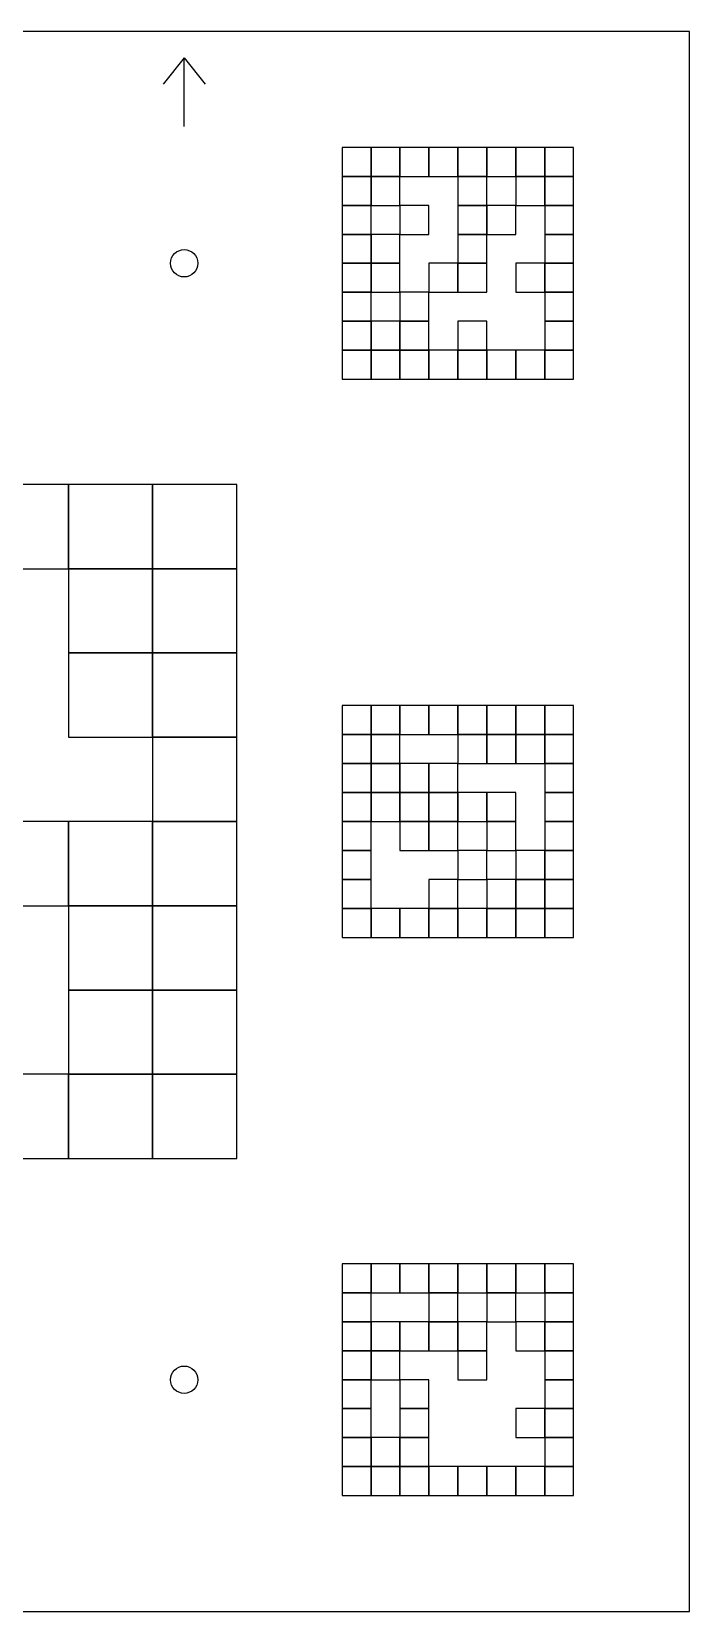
# Model space of a CAD drawing. Extents: x 0 to 1260, y 0 to 1580.
# Drawn here: x 815 to 940, y 0 to 300 of the extents above; entities that cross this region are included whole.
import ezdxf

# ---------------------------------------------------------------- set-up
doc = ezdxf.new("R2010")
doc.units = 0
for name, color, linetype in [('BLACK_POCKET', 7, 'CONTINUOUS'), ('CUT', 7, 'CONTINUOUS'), ('MOUNT_HOLE', 6, 'CONTINUOUS'), ('ORIENTATION', 7, 'CONTINUOUS')]:
    doc.layers.add(name, color=color, linetype=linetype)

msp = doc.modelspace()

# ---------------------------------------------------------------- linework, layer by layer
at = {"layer": 'BLACK_POCKET'}
for p, q in [((879.5, 278), (874, 278)), ((874, 278), (874, 272.5)), ((879.5, 272.5), (879.5, 278)), ((885, 278), (879.5, 278)), ((879.5, 278), (879.5, 272.5)), ((885, 272.5), (885, 278)), ((890.5, 278), (885, 278)), ((885, 278), (885, 272.5)), ((890.5, 272.5), (890.5, 278)), ((896, 278), (890.5, 278)), ((890.5, 278), (890.5, 272.5)), ((896, 272.5), (896, 278)), ((901.5, 278), (896, 278)), ((896, 278), (896, 272.5)), ((901.5, 272.5), (901.5, 278)), ((907, 278), (901.5, 278)), ((901.5, 278), (901.5, 272.5)), ((907, 272.5), (907, 278)), ((912.5, 278), (907, 278)), ((907, 278), (907, 272.5)), ((912.5, 272.5), (912.5, 278)), ((918, 278), (912.5, 278)), ((912.5, 278), (912.5, 272.5)), ((918, 272.5), (918, 278)), ((874, 272.5), (879.5, 272.5)), ((879.5, 272.5), (874, 272.5)), ((874, 272.5), (874, 267)), ((879.5, 272.5), (885, 272.5)), ((879.5, 267), (879.5, 272.5)), ((885, 272.5), (879.5, 272.5)), ((879.5, 272.5), (879.5, 267)), ((885, 272.5), (890.5, 272.5)), ((885, 267), (885, 272.5)), ((890.5, 272.5), (896, 272.5)), ((896, 272.5), (901.5, 272.5)), ((901.5, 272.5), (896, 272.5)), ((896, 272.5), (896, 267)), ((901.5, 272.5), (907, 272.5)), ((901.5, 267), (901.5, 272.5)), ((907, 272.5), (912.5, 272.5)), ((912.5, 272.5), (907, 272.5)), ((907, 272.5), (907, 267)), ((912.5, 272.5), (918, 272.5)), ((912.5, 267), (912.5, 272.5)), ((918, 272.5), (912.5, 272.5)), ((912.5, 272.5), (912.5, 267)), ((918, 267), (918, 272.5)), ((874, 267), (879.5, 267)), ((879.5, 267), (874, 267)), ((874, 267), (874, 261.5)), ((879.5, 267), (885, 267)), ((879.5, 261.5), (879.5, 267)), ((890.5, 267), (885, 267)), ((885, 267), (885, 261.5)), ((890.5, 261.5), (890.5, 267)), ((896, 267), (901.5, 267)), ((901.5, 267), (896, 267)), ((896, 267), (896, 261.5)), ((901.5, 261.5), (901.5, 267)), ((907, 267), (901.5, 267)), ((901.5, 267), (901.5, 261.5)), ((907, 267), (912.5, 267)), ((907, 261.5), (907, 267)), ((912.5, 267), (918, 267)), ((918, 267), (912.5, 267)), ((912.5, 267), (912.5, 261.5)), ((918, 261.5), (918, 267)), ((874, 261.5), (879.5, 261.5)), ((879.5, 261.5), (874, 261.5)), ((874, 261.5), (874, 256)), ((879.5, 256), (879.5, 261.5)), ((885, 261.5), (879.5, 261.5)), ((879.5, 261.5), (879.5, 256)), ((885, 261.5), (890.5, 261.5)), ((885, 256), (885, 261.5)), ((896, 261.5), (901.5, 261.5)), ((901.5, 261.5), (896, 261.5)), ((896, 261.5), (896, 256)), ((901.5, 261.5), (907, 261.5)), ((901.5, 256), (901.5, 261.5)), ((912.5, 261.5), (918, 261.5)), ((918, 261.5), (912.5, 261.5)), ((912.5, 261.5), (912.5, 256)), ((918, 256), (918, 261.5)), ((874, 256), (879.5, 256)), ((879.5, 256), (874, 256)), ((874, 256), (874, 250.5)), ((879.5, 256), (885, 256)), ((879.5, 250.5), (879.5, 256)), ((885, 256), (879.5, 256)), ((879.5, 256), (879.5, 250.5)), ((885, 250.5), (885, 256)), ((896, 256), (890.5, 256)), ((890.5, 256), (890.5, 250.5)), ((896, 256), (901.5, 256)), ((896, 250.5), (896, 256)), ((901.5, 256), (896, 256)), ((896, 256), (896, 250.5)), ((901.5, 250.5), (901.5, 256)), ((912.5, 256), (907, 256)), ((907, 256), (907, 250.5)), ((912.5, 256), (918, 256)), ((912.5, 250.5), (912.5, 256)), ((918, 256), (912.5, 256)), ((912.5, 256), (912.5, 250.5)), ((918, 250.5), (918, 256)), ((874, 250.5), (879.5, 250.5)), ((879.5, 250.5), (874, 250.5)), ((874, 250.5), (874, 245)), ((879.5, 250.5), (885, 250.5)), ((879.5, 245), (879.5, 250.5)), ((890.5, 250.5), (885, 250.5)), ((885, 250.5), (885, 245)), ((890.5, 250.5), (896, 250.5)), ((890.5, 245), (890.5, 250.5)), ((896, 250.5), (901.5, 250.5)), ((907, 250.5), (912.5, 250.5)), ((912.5, 250.5), (918, 250.5)), ((918, 250.5), (912.5, 250.5)), ((912.5, 250.5), (912.5, 245)), ((918, 245), (918, 250.5)), ((874, 245), (879.5, 245)), ((879.5, 245), (874, 245)), ((874, 245), (874, 239.5)), ((879.5, 239.5), (879.5, 245)), ((885, 245), (879.5, 245)), ((879.5, 245), (879.5, 239.5)), ((885, 245), (890.5, 245)), ((885, 239.5), (885, 245)), ((890.5, 245), (885, 245)), ((885, 245), (885, 239.5)), ((890.5, 239.5), (890.5, 245)), ((901.5, 245), (896, 245)), ((896, 245), (896, 239.5)), ((901.5, 239.5), (901.5, 245)), ((912.5, 245), (918, 245)), ((918, 245), (912.5, 245)), ((912.5, 245), (912.5, 239.5)), ((918, 239.5), (918, 245)), ((874, 239.5), (879.5, 239.5)), ((879.5, 239.5), (874, 239.5)), ((874, 239.5), (874, 234)), ((879.5, 239.5), (885, 239.5)), ((879.5, 234), (879.5, 239.5)), ((885, 239.5), (879.5, 239.5)), ((879.5, 239.5), (879.5, 234)), ((885, 239.5), (890.5, 239.5)), ((885, 234), (885, 239.5)), ((890.5, 239.5), (885, 239.5)), ((885, 239.5), (885, 234)), ((890.5, 234), (890.5, 239.5)), ((896, 239.5), (890.5, 239.5)), ((890.5, 239.5), (890.5, 234)), ((896, 239.5), (901.5, 239.5)), ((896, 234), (896, 239.5)), ((901.5, 239.5), (896, 239.5)), ((896, 239.5), (896, 234)), ((901.5, 234), (901.5, 239.5)), ((907, 239.5), (901.5, 239.5)), ((901.5, 239.5), (901.5, 234)), ((907, 234), (907, 239.5)), ((912.5, 239.5), (907, 239.5)), ((907, 239.5), (907, 234)), ((912.5, 239.5), (918, 239.5)), ((912.5, 234), (912.5, 239.5)), ((918, 239.5), (912.5, 239.5)), ((912.5, 239.5), (912.5, 234)), ((918, 234), (918, 239.5)), ((874, 234), (879.5, 234)), ((879.5, 234), (885, 234)), ((885, 234), (890.5, 234)), ((890.5, 234), (896, 234)), ((896, 234), (901.5, 234)), ((901.5, 234), (907, 234)), ((907, 234), (912.5, 234)), ((912.5, 234), (918, 234)), ((822, 214), (806, 214)), ((822, 198), (822, 214)), ((838, 214), (822, 214)), ((822, 214), (822, 198)), ((838, 198), (838, 214)), ((854, 214), (838, 214)), ((838, 214), (838, 198)), ((854, 198), (854, 214)), ((806, 198), (822, 198)), ((822, 198), (838, 198)), ((838, 198), (822, 198)), ((822, 198), (822, 182)), ((838, 198), (854, 198)), ((838, 182), (838, 198)), ((854, 198), (838, 198)), ((838, 198), (838, 182)), ((854, 182), (854, 198)), ((822, 182), (838, 182)), ((838, 182), (822, 182)), ((822, 182), (822, 166)), ((838, 182), (854, 182)), ((838, 166), (838, 182)), ((854, 182), (838, 182)), ((838, 182), (838, 166)), ((854, 166), (854, 182)), ((879.5, 172), (874, 172)), ((874, 172), (874, 166.5)), ((879.5, 166.5), (879.5, 172)), ((885, 172), (879.5, 172)), ((879.5, 172), (879.5, 166.5)), ((885, 166.5), (885, 172)), ((890.5, 172), (885, 172)), ((885, 172), (885, 166.5)), ((890.5, 166.5), (890.5, 172)), ((896, 172), (890.5, 172)), ((890.5, 172), (890.5, 166.5)), ((896, 166.5), (896, 172)), ((901.5, 172), (896, 172)), ((896, 172), (896, 166.5)), ((901.5, 166.5), (901.5, 172)), ((907, 172), (901.5, 172)), ((901.5, 172), (901.5, 166.5)), ((907, 166.5), (907, 172)), ((912.5, 172), (907, 172)), ((907, 172), (907, 166.5)), ((912.5, 166.5), (912.5, 172)), ((918, 172), (912.5, 172)), ((912.5, 172), (912.5, 166.5)), ((918, 166.5), (918, 172)), ((822, 166), (838, 166)), ((838, 166), (854, 166)), ((854, 166), (838, 166)), ((838, 166), (838, 150)), ((854, 150), (854, 166)), ((874, 166.5), (879.5, 166.5)), ((879.5, 166.5), (874, 166.5)), ((874, 166.5), (874, 161)), ((879.5, 166.5), (885, 166.5)), ((879.5, 161), (879.5, 166.5)), ((885, 166.5), (879.5, 166.5)), ((879.5, 166.5), (879.5, 161)), ((885, 166.5), (890.5, 166.5)), ((885, 161), (885, 166.5)), ((890.5, 166.5), (896, 166.5)), ((896, 166.5), (901.5, 166.5)), ((901.5, 166.5), (896, 166.5)), ((896, 166.5), (896, 161)), ((901.5, 166.5), (907, 166.5)), ((901.5, 161), (901.5, 166.5)), ((907, 166.5), (901.5, 166.5)), ((901.5, 166.5), (901.5, 161)), ((907, 166.5), (912.5, 166.5)), ((907, 161), (907, 166.5)), ((912.5, 166.5), (907, 166.5)), ((907, 166.5), (907, 161)), ((912.5, 166.5), (918, 166.5)), ((912.5, 161), (912.5, 166.5)), ((918, 166.5), (912.5, 166.5)), ((912.5, 166.5), (912.5, 161)), ((918, 161), (918, 166.5)), ((874, 161), (879.5, 161)), ((879.5, 161), (874, 161)), ((874, 161), (874, 155.5)), ((879.5, 161), (885, 161)), ((879.5, 155.5), (879.5, 161)), ((885, 161), (879.5, 161)), ((879.5, 161), (879.5, 155.5)), ((885, 155.5), (885, 161)), ((890.5, 161), (885, 161)), ((885, 161), (885, 155.5)), ((890.5, 155.5), (890.5, 161)), ((896, 161), (890.5, 161)), ((890.5, 161), (890.5, 155.5)), ((896, 161), (901.5, 161)), ((896, 155.5), (896, 161)), ((901.5, 161), (907, 161)), ((907, 161), (912.5, 161)), ((912.5, 161), (918, 161)), ((918, 161), (912.5, 161)), ((912.5, 161), (912.5, 155.5)), ((918, 155.5), (918, 161)), ((874, 155.5), (879.5, 155.5)), ((879.5, 155.5), (874, 155.5)), ((874, 155.5), (874, 150)), ((879.5, 155.5), (885, 155.5)), ((879.5, 150), (879.5, 155.5)), ((885, 155.5), (879.5, 155.5)), ((879.5, 155.5), (879.5, 150)), ((885, 155.5), (890.5, 155.5)), ((885, 150), (885, 155.5)), ((890.5, 155.5), (885, 155.5)), ((885, 155.5), (885, 150)), ((890.5, 155.5), (896, 155.5)), ((890.5, 150), (890.5, 155.5)), ((896, 155.5), (890.5, 155.5)), ((890.5, 155.5), (890.5, 150)), ((896, 150), (896, 155.5)), ((901.5, 155.5), (896, 155.5)), ((896, 155.5), (896, 150)), ((901.5, 150), (901.5, 155.5)), ((907, 155.5), (901.5, 155.5)), ((901.5, 155.5), (901.5, 150)), ((907, 150), (907, 155.5)), ((912.5, 155.5), (918, 155.5)), ((918, 155.5), (912.5, 155.5)), ((912.5, 155.5), (912.5, 150)), ((918, 150), (918, 155.5)), ((822, 150), (806, 150)), ((822, 134), (822, 150)), ((838, 150), (822, 150)), ((822, 150), (822, 134)), ((838, 150), (854, 150)), ((838, 134), (838, 150)), ((854, 150), (838, 150)), ((838, 150), (838, 134)), ((854, 134), (854, 150)), ((874, 150), (879.5, 150)), ((879.5, 150), (874, 150)), ((874, 150), (874, 144.5)), ((879.5, 150), (885, 150)), ((879.5, 144.5), (879.5, 150)), ((885, 150), (890.5, 150)), ((890.5, 150), (885, 150)), ((885, 150), (885, 144.5)), ((890.5, 150), (896, 150)), ((890.5, 144.5), (890.5, 150)), ((896, 150), (890.5, 150)), ((890.5, 150), (890.5, 144.5)), ((896, 150), (901.5, 150)), ((896, 144.5), (896, 150)), ((901.5, 150), (907, 150)), ((907, 150), (901.5, 150)), ((901.5, 150), (901.5, 144.5)), ((907, 144.5), (907, 150)), ((912.5, 150), (918, 150)), ((918, 150), (912.5, 150)), ((912.5, 150), (912.5, 144.5)), ((918, 144.5), (918, 150)), ((874, 144.5), (879.5, 144.5)), ((879.5, 144.5), (874, 144.5)), ((874, 144.5), (874, 139)), ((879.5, 139), (879.5, 144.5)), ((885, 144.5), (890.5, 144.5)), ((890.5, 144.5), (896, 144.5)), ((901.5, 144.5), (896, 144.5)), ((896, 144.5), (896, 139)), ((901.5, 144.5), (907, 144.5)), ((901.5, 139), (901.5, 144.5)), ((912.5, 144.5), (907, 144.5)), ((907, 144.5), (907, 139)), ((912.5, 144.5), (918, 144.5)), ((912.5, 139), (912.5, 144.5)), ((918, 144.5), (912.5, 144.5)), ((912.5, 144.5), (912.5, 139)), ((918, 139), (918, 144.5)), ((874, 139), (879.5, 139)), ((879.5, 139), (874, 139)), ((874, 139), (874, 133.5)), ((879.5, 133.5), (879.5, 139)), ((896, 139), (890.5, 139)), ((890.5, 139), (890.5, 133.5)), ((896, 139), (901.5, 139)), ((896, 133.5), (896, 139)), ((907, 139), (901.5, 139)), ((901.5, 139), (901.5, 133.5)), ((907, 139), (912.5, 139)), ((907, 133.5), (907, 139)), ((912.5, 139), (907, 139)), ((907, 139), (907, 133.5)), ((912.5, 139), (918, 139)), ((912.5, 133.5), (912.5, 139)), ((918, 139), (912.5, 139)), ((912.5, 139), (912.5, 133.5)), ((918, 133.5), (918, 139)), ((806, 134), (822, 134)), ((822, 134), (838, 134)), ((838, 134), (822, 134)), ((822, 134), (822, 118)), ((838, 134), (854, 134)), ((838, 118), (838, 134)), ((854, 134), (838, 134)), ((838, 134), (838, 118)), ((854, 118), (854, 134)), ((874, 133.5), (879.5, 133.5)), ((879.5, 133.5), (874, 133.5)), ((874, 133.5), (874, 128)), ((879.5, 128), (879.5, 133.5)), ((885, 133.5), (879.5, 133.5)), ((879.5, 133.5), (879.5, 128)), ((885, 128), (885, 133.5)), ((890.5, 133.5), (885, 133.5)), ((885, 133.5), (885, 128)), ((890.5, 133.5), (896, 133.5)), ((890.5, 128), (890.5, 133.5)), ((896, 133.5), (890.5, 133.5)), ((890.5, 133.5), (890.5, 128)), ((896, 128), (896, 133.5)), ((901.5, 133.5), (896, 133.5)), ((896, 133.5), (896, 128)), ((901.5, 133.5), (907, 133.5)), ((901.5, 128), (901.5, 133.5)), ((907, 133.5), (901.5, 133.5)), ((901.5, 133.5), (901.5, 128)), ((907, 133.5), (912.5, 133.5)), ((907, 128), (907, 133.5)), ((912.5, 133.5), (907, 133.5)), ((907, 133.5), (907, 128)), ((912.5, 133.5), (918, 133.5)), ((912.5, 128), (912.5, 133.5)), ((918, 133.5), (912.5, 133.5)), ((912.5, 133.5), (912.5, 128)), ((918, 128), (918, 133.5)), ((874, 128), (879.5, 128)), ((879.5, 128), (885, 128)), ((885, 128), (890.5, 128)), ((890.5, 128), (896, 128)), ((896, 128), (901.5, 128)), ((901.5, 128), (907, 128)), ((907, 128), (912.5, 128)), ((912.5, 128), (918, 128)), ((822, 118), (838, 118)), ((838, 118), (822, 118)), ((822, 118), (822, 102)), ((838, 118), (854, 118)), ((838, 102), (838, 118)), ((854, 118), (838, 118)), ((838, 118), (838, 102)), ((854, 102), (854, 118)), ((822, 102), (806, 102)), ((822, 102), (838, 102)), ((822, 86), (822, 102)), ((838, 102), (822, 102)), ((822, 102), (822, 86)), ((838, 102), (854, 102)), ((838, 86), (838, 102)), ((854, 102), (838, 102)), ((838, 102), (838, 86)), ((854, 86), (854, 102)), ((806, 86), (822, 86)), ((822, 86), (838, 86)), ((838, 86), (854, 86)), ((879.5, 66), (874, 66)), ((874, 66), (874, 60.5)), ((879.5, 60.5), (879.5, 66)), ((885, 66), (879.5, 66)), ((879.5, 66), (879.5, 60.5)), ((885, 60.5), (885, 66)), ((890.5, 66), (885, 66)), ((885, 66), (885, 60.5)), ((890.5, 60.5), (890.5, 66)), ((896, 66), (890.5, 66)), ((890.5, 66), (890.5, 60.5)), ((896, 60.5), (896, 66)), ((901.5, 66), (896, 66)), ((896, 66), (896, 60.5)), ((901.5, 60.5), (901.5, 66)), ((907, 66), (901.5, 66)), ((901.5, 66), (901.5, 60.5)), ((907, 60.5), (907, 66)), ((912.5, 66), (907, 66)), ((907, 66), (907, 60.5)), ((912.5, 60.5), (912.5, 66)), ((918, 66), (912.5, 66)), ((912.5, 66), (912.5, 60.5)), ((918, 60.5), (918, 66)), ((874, 60.5), (879.5, 60.5)), ((879.5, 60.5), (874, 60.5)), ((874, 60.5), (874, 55)), ((879.5, 60.5), (885, 60.5)), ((879.5, 55), (879.5, 60.5)), ((885, 60.5), (890.5, 60.5)), ((890.5, 60.5), (896, 60.5)), ((896, 60.5), (890.5, 60.5)), ((890.5, 60.5), (890.5, 55)), ((896, 60.5), (901.5, 60.5)), ((896, 55), (896, 60.5)), ((901.5, 60.5), (907, 60.5)), ((907, 60.5), (901.5, 60.5)), ((901.5, 60.5), (901.5, 55)), ((907, 60.5), (912.5, 60.5)), ((907, 55), (907, 60.5)), ((912.5, 60.5), (918, 60.5)), ((918, 60.5), (912.5, 60.5)), ((912.5, 60.5), (912.5, 55)), ((918, 55), (918, 60.5)), ((874, 55), (879.5, 55)), ((879.5, 55), (874, 55)), ((874, 55), (874, 49.5)), ((879.5, 49.5), (879.5, 55)), ((885, 55), (879.5, 55)), ((879.5, 55), (879.5, 49.5)), ((885, 49.5), (885, 55)), ((890.5, 55), (885, 55)), ((885, 55), (885, 49.5)), ((890.5, 55), (896, 55)), ((890.5, 49.5), (890.5, 55)), ((896, 55), (890.5, 55)), ((890.5, 55), (890.5, 49.5)), ((896, 49.5), (896, 55)), ((901.5, 55), (896, 55)), ((896, 55), (896, 49.5)), ((901.5, 55), (907, 55)), ((901.5, 49.5), (901.5, 55)), ((912.5, 55), (907, 55)), ((907, 55), (907, 49.5)), ((912.5, 55), (918, 55)), ((912.5, 49.5), (912.5, 55)), ((918, 55), (912.5, 55)), ((912.5, 55), (912.5, 49.5)), ((918, 49.5), (918, 55)), ((874, 49.5), (879.5, 49.5)), ((879.5, 49.5), (874, 49.5)), ((874, 49.5), (874, 44)), ((879.5, 49.5), (885, 49.5)), ((879.5, 44), (879.5, 49.5)), ((885, 49.5), (879.5, 49.5)), ((879.5, 49.5), (879.5, 44)), ((885, 49.5), (890.5, 49.5)), ((885, 44), (885, 49.5)), ((890.5, 49.5), (896, 49.5)), ((896, 49.5), (901.5, 49.5)), ((901.5, 49.5), (896, 49.5)), ((896, 49.5), (896, 44)), ((901.5, 44), (901.5, 49.5)), ((907, 49.5), (912.5, 49.5)), ((912.5, 49.5), (918, 49.5)), ((918, 49.5), (912.5, 49.5)), ((912.5, 49.5), (912.5, 44)), ((918, 44), (918, 49.5)), ((874, 44), (879.5, 44)), ((879.5, 44), (874, 44)), ((874, 44), (874, 38.5)), ((879.5, 44), (885, 44)), ((879.5, 38.5), (879.5, 44)), ((890.5, 44), (885, 44)), ((885, 44), (885, 38.5)), ((890.5, 38.5), (890.5, 44)), ((896, 44), (901.5, 44)), ((912.5, 44), (918, 44)), ((918, 44), (912.5, 44)), ((912.5, 44), (912.5, 38.5)), ((918, 38.5), (918, 44)), ((874, 38.5), (879.5, 38.5)), ((879.5, 38.5), (874, 38.5)), ((874, 38.5), (874, 33)), ((879.5, 33), (879.5, 38.5)), ((885, 38.5), (890.5, 38.5)), ((890.5, 38.5), (885, 38.5)), ((885, 38.5), (885, 33)), ((890.5, 33), (890.5, 38.5)), ((912.5, 38.5), (907, 38.5)), ((907, 38.5), (907, 33)), ((912.5, 38.5), (918, 38.5)), ((912.5, 33), (912.5, 38.5)), ((918, 38.5), (912.5, 38.5)), ((912.5, 38.5), (912.5, 33)), ((918, 33), (918, 38.5)), ((874, 33), (879.5, 33)), ((879.5, 33), (874, 33)), ((874, 33), (874, 27.5)), ((879.5, 27.5), (879.5, 33)), ((885, 33), (879.5, 33)), ((879.5, 33), (879.5, 27.5)), ((885, 33), (890.5, 33)), ((885, 27.5), (885, 33)), ((890.5, 33), (885, 33)), ((885, 33), (885, 27.5)), ((890.5, 27.5), (890.5, 33)), ((907, 33), (912.5, 33)), ((912.5, 33), (918, 33)), ((918, 33), (912.5, 33)), ((912.5, 33), (912.5, 27.5)), ((918, 27.5), (918, 33)), ((874, 27.5), (879.5, 27.5)), ((879.5, 27.5), (874, 27.5)), ((874, 27.5), (874, 22)), ((879.5, 27.5), (885, 27.5)), ((879.5, 22), (879.5, 27.5)), ((885, 27.5), (879.5, 27.5)), ((879.5, 27.5), (879.5, 22)), ((885, 27.5), (890.5, 27.5)), ((885, 22), (885, 27.5)), ((890.5, 27.5), (885, 27.5)), ((885, 27.5), (885, 22)), ((890.5, 22), (890.5, 27.5)), ((896, 27.5), (890.5, 27.5)), ((890.5, 27.5), (890.5, 22)), ((896, 22), (896, 27.5)), ((901.5, 27.5), (896, 27.5)), ((896, 27.5), (896, 22)), ((901.5, 22), (901.5, 27.5)), ((907, 27.5), (901.5, 27.5)), ((901.5, 27.5), (901.5, 22)), ((907, 22), (907, 27.5)), ((912.5, 27.5), (907, 27.5)), ((907, 27.5), (907, 22)), ((912.5, 27.5), (918, 27.5)), ((912.5, 22), (912.5, 27.5)), ((918, 27.5), (912.5, 27.5)), ((912.5, 27.5), (912.5, 22)), ((918, 22), (918, 27.5)), ((874, 22), (879.5, 22)), ((879.5, 22), (885, 22)), ((885, 22), (890.5, 22)), ((890.5, 22), (896, 22)), ((896, 22), (901.5, 22)), ((901.5, 22), (907, 22)), ((907, 22), (912.5, 22)), ((912.5, 22), (918, 22))]:
    msp.add_line(p, q, dxfattribs=at)
at = {"layer": 'CUT'}
for p, q in [((940, 300), (640, 300)), ((940, 0), (940, 300)), ((640, 0), (940, 0))]:
    msp.add_line(p, q, dxfattribs=at)
at = {"layer": 'MOUNT_HOLE'}
for centre in [(844, 256), (844, 44)]:
    msp.add_circle(centre, 2.6, dxfattribs=at)
at = {"layer": 'ORIENTATION'}
for p, q in [((844, 295), (840, 290)), ((844, 282), (844, 295)), ((844, 295), (848, 290))]:
    msp.add_line(p, q, dxfattribs=at)

doc.saveas('drawing.dxf')
